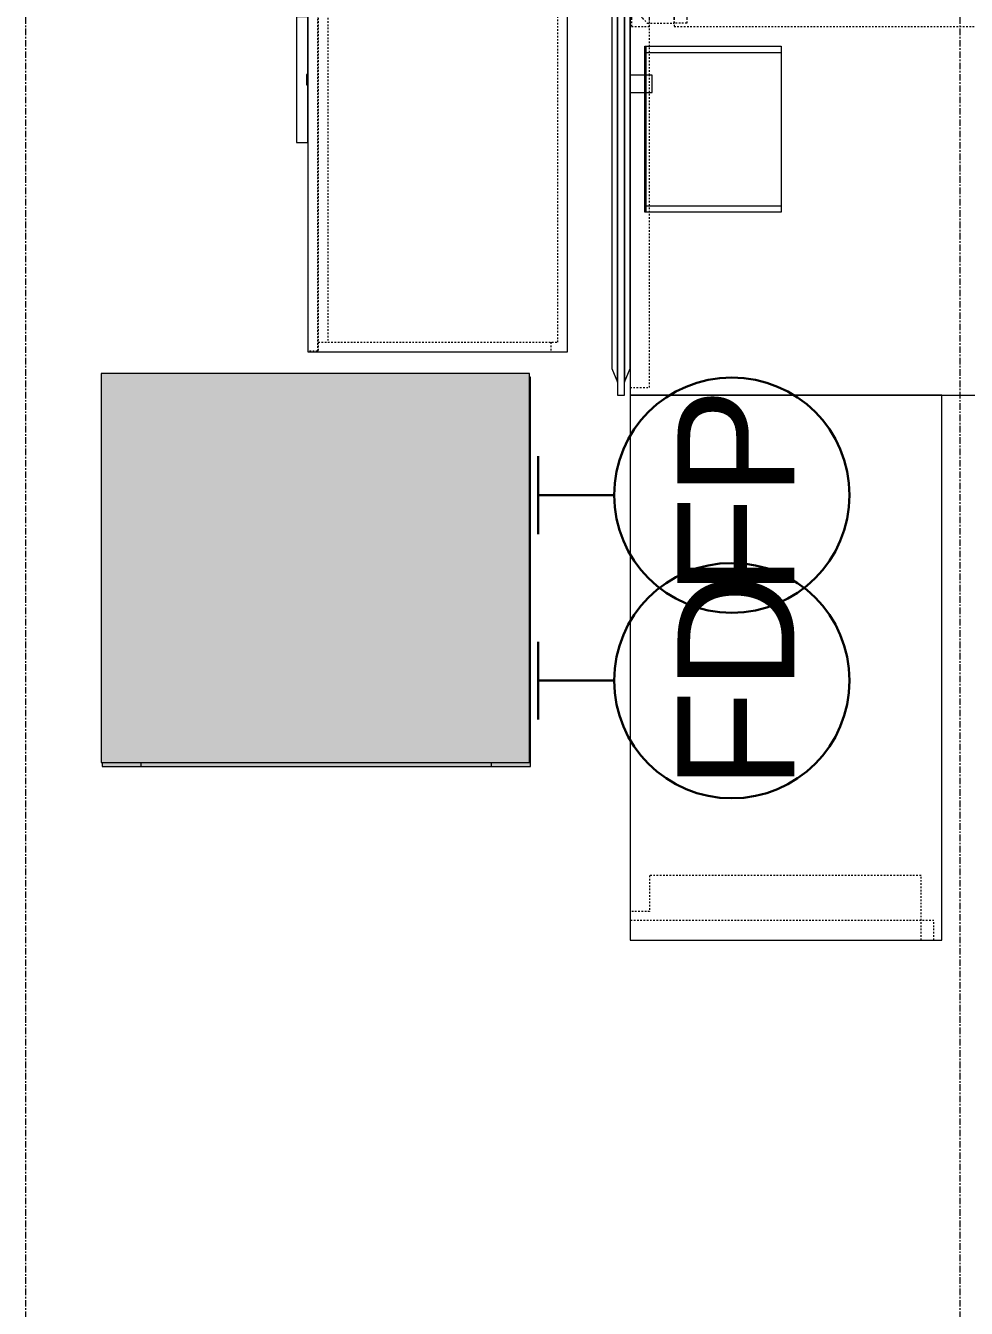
# Model space of a CAD drawing. Header units: inches. Extents: x 29752 to 31446, y 4278 to 5722.
# Drawn here: x 30844.4 to 30916.8, y 4653 to 4751.9 of the extents above; entities that cross this region are included whole.
import ezdxf

# ---------------------------------------------------------------- set-up
doc = ezdxf.new("R2010")
doc.units = ezdxf.units.IN
doc.header["$MEASUREMENT"] = 0
doc.linetypes.add('Dash', pattern=[0.25, 0.125, -0.125])
doc.linetypes.add('Grid Line 1_2_', pattern=[0.875, 0.5, -0.125, 0.125, -0.125])
for name, color, linetype, lineweight in [('1900 Duke Street_2nd Flr_LINKED_dwg', 8, 'Continuous', 9), ('A-ANNO-NOTE', 131, 'Continuous', 30), ('A-COLS', 52, 'Continuous', 13), ('AE-COLUMN', 7, 'Continuous', 9), ('I-FURN', 30, 'Continuous', 9), ('I-FURN-HDLN', 30, 'Dash', 9), ('S-GRID', 1, 'Continuous', 9)]:
    doc.layers.add(name, color=color, linetype=linetype, lineweight=lineweight)
doc.styles.add('Swis721 Lt BT', font='swissl.ttf', dxfattribs={"height": 9})

# ---------------------------------------------------------------- blocks, each defined once
blk = doc.blocks.new('1900 Duke Street_2nd Flr_LINKED_dwg-5565117-FIRST FLOOR POWER _ SIGNAL')
at = {"layer": 'AE-COLUMN'}
for points in [[(1784.695, 315.957), (1784.695, 345.957), (1784.629, 345.957), (1784.629, 316.251), (1781.695, 316.251), (1781.695, 315.957), (1784.629, 315.957)], [(1759.195, 315.957), (1781.695, 315.957), (1781.695, 316.251), (1751.695, 316.251), (1751.695, 315.957), (1757.695, 315.957)]]:
    blk.add_hatch(color=256, dxfattribs=at).paths.add_polyline_path(points, flags=0)
for p, q in [((1751.695, 316.251), (1751.695, 315.957)), ((1754.695, 316.251), (1754.695, 315.957))]:
    blk.add_line(p, q, dxfattribs=at)
at = {"layer": 'AE-COLUMN', "flags": 128}
for points in [[(1754.695, 315.957), (1784.695, 315.957), (1784.695, 345.957), (1784.629, 345.957)], [(1754.695, 316.251), (1754.695, 315.957), (1784.695, 315.957), (1784.695, 345.957), (1784.629, 345.957)], [(1751.695, 315.957), (1781.695, 315.957), (1781.695, 316.251)]]:
    blk.add_lwpolyline(points, dxfattribs=at)
blk = doc.blocks.new('Desk_Structures-Teknion-JNDBB_Structural_Beam_Double_Sided-R2015 - Double Sided-6171616-FIRST FLOOR POWER _ SIGNAL')
at = {"layer": 'I-FURN-HDLN'}
for p, q in [((-34.5, 29.408), (-36, 29.408)), ((-36, 29.408), (-36, 27.952)), ((-34.5, 15.572), (-34.5, 29.408)), ((-36, 27.952), (-36, 6.669)), ((-34.5, 6.669), (-34.5, 15.572)), ((-36, 6.669), (-36, 5.331)), ((-34.5, 5.331), (-34.5, 6.669)), ((-36, 5.331), (-36, 0.945)), ((-34.5, 2.777), (-34.5, 5.331)), ((-34.5, 0.945), (-34.5, 2.777)), ((-35.882, 1.575), (-35.882, 0.945)), ((-34.5, 1.575), (-35.882, 1.575)), ((-34.675, 1.325), (-35.055, 0.945)), ((-32.614, 1.325), (-34.675, 1.325)), ((-34.5, 0.945), (-34.5, 1.575)), ((32.614, 1.575), (-32.614, 1.575)), ((-32.614, 1.575), (-32.614, 0.945)), ((-32.614, 1.325), (-31.63, 1.325)), ((-32.614, 0.945), (-32.614, 1.325)), ((-31.63, 1.325), (-31.63, 0.945)), ((31.63, 1.325), (31.63, 0.945)), ((32.614, 1.325), (31.63, 1.325)), ((32.614, 0.945), (32.614, 1.575)), ((34.675, 1.325), (32.614, 1.325)), ((32.614, 1.325), (32.614, 0.945)), ((35.055, 0.945), (34.675, 1.325)), ((-36, 0.945), (-36, -0.945)), ((-35.882, 0.945), (-35.882, -0.945)), ((-35.055, 0.945), (-35.304, 0.696)), ((-34.5, -0.945), (-34.5, 0.945)), ((-34.5, -0.945), (-34.5, 0.945)), ((-32.614, -0.945), (-32.614, 0.945)), ((-32.614, 0.945), (-32.614, -0.945)), ((-31.63, 0.945), (-31.63, -0.945)), ((31.63, 0.945), (31.63, 0.75)), ((31.63, 0.75), (31.63, -0.75)), ((32.614, 0.945), (32.614, -0.945)), ((32.614, -0.945), (32.614, 0.945)), ((35.304, 0.696), (35.055, 0.945)), ((-36, -0.945), (-36, -5.331)), ((-35.882, -0.945), (-35.882, -1.575)), ((-35.304, -0.696), (-35.055, -0.945)), ((-35.055, -0.945), (-34.675, -1.325)), ((-34.5, -3.11), (-34.5, -0.945)), ((-34.5, -1.575), (-34.5, -0.945)), ((-32.614, -1.325), (-32.614, -0.945)), ((-32.614, -0.945), (-32.614, -1.575)), ((-31.63, -0.945), (-31.63, -1.325)), ((31.63, -0.75), (31.63, -0.945)), ((31.63, -0.945), (31.63, -1.325)), ((32.614, -0.945), (32.614, -1.325)), ((32.614, -1.575), (32.614, -0.945)), ((34.675, -1.325), (35.055, -0.945)), ((35.055, -0.945), (35.304, -0.696)), ((-35.882, -1.575), (-34.5, -1.575)), ((-34.675, -1.325), (-32.614, -1.325)), ((-31.63, -1.325), (-32.614, -1.325)), ((-32.614, -1.575), (32.614, -1.575)), ((31.63, -1.325), (32.614, -1.325)), ((32.614, -1.325), (34.675, -1.325)), ((-34.5, -5.331), (-34.5, -3.11)), ((-36, -5.331), (-36, -6.669)), ((-34.5, -6.669), (-34.5, -5.331)), ((-36, -6.669), (-36, -27.952)), ((-34.5, -15.906), (-34.5, -6.669)), ((-34.5, -29.408), (-34.5, -15.906)), ((-36, -27.952), (-36, -29.408)), ((-36, -29.408), (-34.5, -29.408))]:
    blk.add_line(p, q, dxfattribs=at)
for centre, start, end in [((-36.127, 0), 319.7931, 40.2069), ((36.127, 0), 139.7931, 220.2069)]:
    blk.add_arc(centre, 1.078, start, end, dxfattribs=at)
blk = doc.blocks.new('Worksurface-Mounted-Teknion-JNWSSN-Single_Sided_Rectangular-R2015 - 24_ Depth-6171617-FIRST FLOOR POWER _ SIGNAL')
at = {"layer": 'I-FURN'}
for p, q in [((21, 47.782), (-21, 47.782)), ((-21, 47.782), (-21, 23.782)), ((21, 23.782), (21, 47.782)), ((-21, 23.782), (21, 23.782))]:
    blk.add_line(p, q, dxfattribs=at)
at = {"layer": 'I-FURN-HDLN'}
for p, q in [((-19.5, 24.374), (-19.5, 47.782)), ((-18.795, 46.282), (-18.795, 47.782)), ((-16.039, 46.282), (-18.795, 46.282)), ((-16.039, 25.369), (-16.039, 46.282)), ((-21, 25.369), (-16.039, 25.369)), ((-21, 24.374), (-19.5, 24.374))]:
    blk.add_line(p, q, dxfattribs=at)
blk = doc.blocks.new('Desk-Teknion-JNWDSN-Double_Sided_Rectangular-R2015 - 60_ Depth-V52-FIRST FLOOR POWER _ SIGNAL')
at = {"layer": 'I-FURN'}
for p, q in [((-36, 30), (-36, 3)), ((-35.724, 30), (-36, 30)), ((36, 30), (-35.724, 30)), ((36, 27.952), (36, 30)), ((36, 6.669), (36, 27.952)), ((-3.327, 6.816), (0.479, 6.816)), ((-3.327, 3.972), (-3.327, 6.816)), ((3.327, 6.816), (0.479, 6.816)), ((0.479, 6.816), (0.479, 3.972)), ((3.327, 3.972), (3.327, 6.816)), ((36, 5.331), (36, 6.669)), ((-1.8, 5.606), (-1.8, 5.181)), ((0.479, 5.606), (-1.8, 5.606)), ((-1.8, 5.181), (0.479, 5.181)), ((36, 0.945), (36, 5.331)), ((0.479, 3.972), (-3.327, 3.972)), ((0.479, 3.972), (3.327, 3.972)), ((-36, 3), (-36, 0.945)), ((-36, 0.945), (-36, -0.945)), ((36, -0.945), (36, 0.945)), ((-36, -0.945), (-36, -3)), ((36, -5.331), (36, -0.945)), ((-36, -3), (-36, -30)), ((-3.327, -6.816), (-3.327, -3.972)), ((-3.327, -3.972), (0.479, -3.972)), ((0.479, -3.972), (3.327, -3.972)), ((0.479, -6.816), (0.479, -3.972)), ((3.327, -3.972), (3.327, -6.816)), ((-1.8, -5.181), (-1.8, -5.606)), ((0.479, -5.181), (-1.8, -5.181)), ((-1.8, -5.606), (0.479, -5.606)), ((36, -6.669), (36, -5.331)), ((0.479, -6.816), (-3.327, -6.816)), ((3.327, -6.816), (0.479, -6.816)), ((36, -27.952), (36, -6.669)), ((36, -30), (36, -27.952)), ((-36, -30), (-35.725, -30)), ((-35.725, -30), (36, -30))]:
    blk.add_line(p, q, dxfattribs=at)
blk = doc.blocks.new('Screen-Leg_Mounted-Teknion-JNSEEL-Felt_Elevated-R2015 - Double-Sided Leg Overlay-6171621-FIRST FLOOR POWER _ SIGNAL')
at = {"layer": 'I-FURN'}
for p, q in [((30, 0.276), (-30, 0.276)), ((-30, 0.276), (-30, -0.276)), ((-27.952, 0.703), (-29, 0.276)), ((-29, 0.276), (29, 0.276)), ((27.952, 0.703), (-27.952, 0.703)), ((29, 0.276), (27.952, 0.703)), ((30, -0.276), (30, 0.276)), ((-30, -0.276), (30, -0.276)), ((29, -0.276), (-29, -0.276)), ((-29, -0.276), (-27.952, -0.703)), ((-27.952, -0.703), (-0.945, -0.703)), ((-5.331, -0.703), (-6.669, -0.703)), ((-6.669, -0.703), (-6.669, -2.396)), ((-5.331, -2.396), (-5.331, -0.703)), ((-0.945, -0.703), (0.945, -0.703)), ((0.945, -0.703), (27.952, -0.703)), ((6.669, -0.703), (5.331, -0.703)), ((5.331, -0.703), (5.331, -2.396)), ((6.669, -2.396), (6.669, -0.703)), ((27.952, -0.703), (29, -0.276)), ((-6.669, -2.396), (-5.331, -2.396)), ((5.331, -2.396), (6.669, -2.396))]:
    blk.add_line(p, q, dxfattribs=at)
blk = doc.blocks.new('Accessories-Teknion-JNAMT-Tray_Module-R2015 - Letter-6171629-FIRST FLOOR POWER _ SIGNAL')
at = {"layer": 'I-FURN'}
for p, q in [((-6.398, 5.25), (6.398, 5.25)), ((-6.398, -5.25), (-6.398, 5.25)), ((-5.898, 5.25), (-5.898, -5.25)), ((5.898, -5.25), (5.898, 5.25)), ((6.398, 5.25), (6.398, -5.25)), ((-4.177, -5.25), (-6.398, -5.25)), ((-6.339, -5.25), (-6.339, -5.191)), ((-6.339, -5.191), (-4.177, -5.191)), ((-4.177, -5.191), (-2.839, -5.191)), ((-2.839, -5.25), (-4.177, -5.25)), ((-2.839, -5.191), (6.339, -5.191)), ((6.398, -5.25), (-2.839, -5.25)), ((6.339, -5.25), (6.339, -5.191))]:
    blk.add_line(p, q, dxfattribs=at)
blk = doc.blocks.new('Accessories-Teknion-JNAMT-Tray_Module-R2015 - Letter-V59-FIRST FLOOR POWER _ SIGNAL')
at = {"layer": 'I-FURN'}
for p, q in [((-6.398, 5.25), (6.398, 5.25)), ((-6.398, -5.25), (-6.398, 5.25)), ((-5.898, 5.25), (-5.898, -5.25)), ((5.898, -5.25), (5.898, 5.25)), ((6.398, 5.25), (6.398, -5.25)), ((-4.177, -5.25), (-6.398, -5.25)), ((-6.339, -5.25), (-6.339, -5.191)), ((-6.339, -5.191), (-4.177, -5.191)), ((-4.177, -5.191), (-2.839, -5.191)), ((-2.839, -5.25), (-4.177, -5.25)), ((-2.839, -5.191), (6.339, -5.191)), ((6.398, -5.25), (-2.839, -5.25)), ((6.339, -5.25), (6.339, -5.191))]:
    blk.add_line(p, q, dxfattribs=at)
blk = doc.blocks.new('Storage-Teknion-PLDCS_Counter_Height_Drawer_Cabinet_Standard-R2015 - Standard-6352142-FIRST FLOOR POWER _ SIGNAL')
at = {"layer": 'I-FURN'}
for p, q in [((21, 10), (-21, 10)), ((-21, 10), (-21, -10)), ((21, -10), (21, 10)), ((-21, -10), (21, -10)), ((4.843, -10), (-4.842, -10)), ((-4.842, -10), (-4.842, -10.866)), ((-4.842, -10.866), (4.843, -10.866)), ((0.399, -10), (-0.401, -10)), ((-0.401, -10), (-0.401, -10.1)), ((-0.401, -10), (-0.401, -10.1)), ((-0.401, -10.1), (0.399, -10.1)), ((-0.401, -10.1), (0.399, -10.1)), ((0.399, -10.1), (0.399, -10)), ((0.399, -10.1), (0.399, -10)), ((4.843, -10.866), (4.843, -10))]:
    blk.add_line(p, q, dxfattribs=at)
at = {"layer": 'I-FURN-HDLN'}
for p, q in [((-20.25, 9.25), (-20.25, -9.195)), ((20.25, 9.25), (-20.25, 9.25)), ((20.25, -9.195), (20.25, 9.25)), ((-21, 8.73), (-20.25, 8.73)), ((20.25, 8.73), (21, 8.73)), ((-20.25, -8.445), (20.25, -8.445)), ((-21, -9.195), (21, -9.195)), ((-20.937, -9.25), (20.938, -9.25)), ((-20.937, -10), (-20.937, -9.25)), ((20.938, -9.25), (20.938, -10))]:
    blk.add_line(p, q, dxfattribs=at)

msp = doc.modelspace()

# ---------------------------------------------------------------- hatches: boundary and pattern name
at = {"layer": 'A-COLS'}
msp.add_hatch(color=250, dxfattribs=at).paths.add_polyline_path([(30850.539, 4695.062), (30883.178, 4695.062), (30883.178, 4725.062), (30850.178, 4725.062), (30850.178, 4695.062), (30850.244, 4695.062)], flags=0)

# ---------------------------------------------------------------- linework, layer by layer
at = {"layer": 'A-ANNO-NOTE'}
for p, q in [((30883.832, 4712.685), (30883.832, 4718.685)), ((30883.832, 4715.685), (30889.692, 4715.685)), ((30883.832, 4698.382), (30883.832, 4704.382)), ((30883.832, 4701.382), (30889.692, 4701.382))]:
    msp.add_line(p, q, dxfattribs=at)
for centre in [(30898.762, 4715.685), (30898.762, 4701.382)]:
    msp.add_circle(centre, 9.07, dxfattribs=at)
at = {"layer": 'A-COLS', "color": 8, "lineweight": 20}
for p, q in [((30883.178, 4725.062), (30850.178, 4725.062)), ((30850.178, 4725.062), (30850.178, 4695.062)), ((30883.178, 4695.062), (30883.178, 4725.062)), ((30850.178, 4695.062), (30883.178, 4695.062))]:
    msp.add_line(p, q, dxfattribs=at)
at = {"layer": 'S-GRID', "linetype": 'Grid Line 1_2_'}
for p, q in [((30844.362, 4277.766), (30844.362, 5698.128)), ((30916.362, 4277.766), (30916.362, 5698.128))]:
    msp.add_line(p, q, dxfattribs=at)

# ---------------------------------------------------------------- block references
at = {"layer": '1900 Duke Street_2nd Flr_LINKED_dwg', "color": 7}
msp.add_blockref('1900 Duke Street_2nd Flr_LINKED_dwg-5565117-FIRST FLOOR POWER _ SIGNAL', (29098.55, 4378.811), dxfattribs=at)
at = {"layer": 'I-FURN'}
for name, p, rotation in [('Screen-Leg_Mounted-Teknion-JNSEEL-Felt_Elevated-R2015 - Double-Sided Leg Overlay-6171621-FIRST FLOOR POWER _ SIGNAL', (30890.224, 4753.391), 89.99999999999952), ('Desk-Teknion-JNWDSN-Double_Sided_Rectangular-R2015 - 60_ Depth-V52-FIRST FLOOR POWER _ SIGNAL', (30926.927, 4753.391), 180), ('Storage-Teknion-PLDCS_Counter_Height_Drawer_Cabinet_Standard-R2015 - Standard-6352142-FIRST FLOOR POWER _ SIGNAL', (30876.097, 4747.718), 269.9999999999997), ('Accessories-Teknion-JNAMT-Tray_Module-R2015 - Letter-V59-FIRST FLOOR POWER _ SIGNAL', (30897.322, 4743.883), 269.9999999999989), ('Accessories-Teknion-JNAMT-Tray_Module-R2015 - Letter-6171629-FIRST FLOOR POWER _ SIGNAL', (30897.323, 4743.883), 269.9999999999989), ('Worksurface-Mounted-Teknion-JNWSSN-Single_Sided_Rectangular-R2015 - 24_ Depth-6171617-FIRST FLOOR POWER _ SIGNAL', (30938.709, 4702.391), 89.99999999999933)]:
    msp.add_blockref(name, p, dxfattribs=dict(at, rotation=rotation))
msp.add_blockref('Desk_Structures-Teknion-JNDBB_Structural_Beam_Double_Sided-R2015 - Double Sided-6171616-FIRST FLOOR POWER _ SIGNAL', (30926.927, 4753.391), dxfattribs=at)

# ---------------------------------------------------------------- texts
at = {"layer": 'A-ANNO-NOTE', "lineweight": 9, "char_height": 9, "attachment_point": 1, "rotation": 90, "style": 'Swis721 Lt BT'}
for s, insert, width in [('FP', (30894.572, 4707.891), 18.18), ('FD', (30894.572, 4692.964), 19.695)]:
    msp.add_mtext(s, dxfattribs=dict(at, insert=insert, width=width))

doc.saveas('drawing.dxf')
